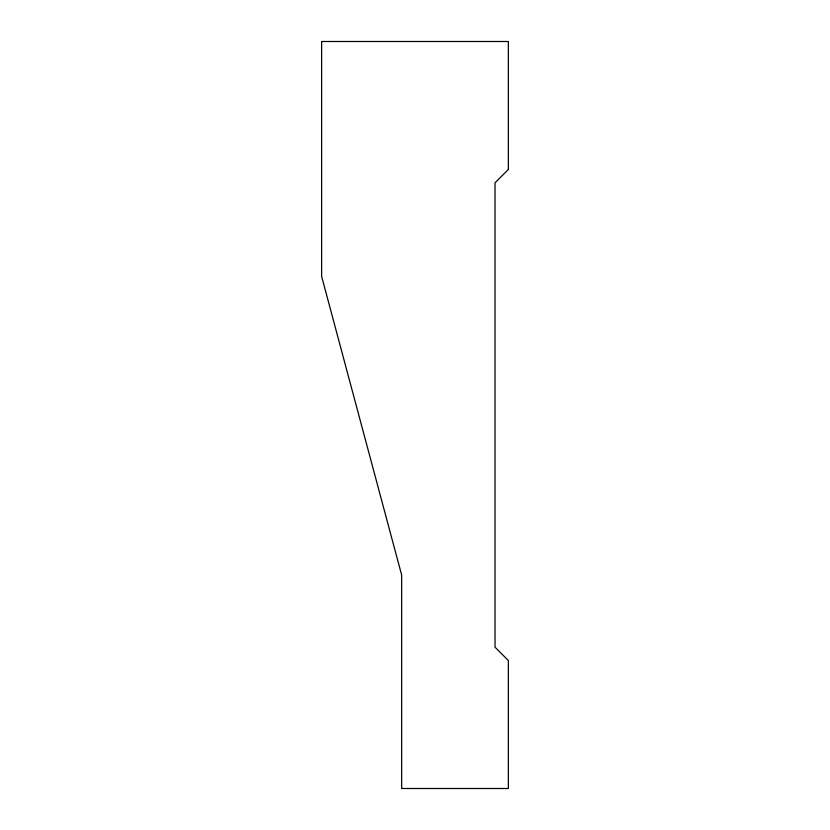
<?xml version="1.0" encoding="UTF-8"?>
<svg xmlns="http://www.w3.org/2000/svg" width="830" height="830" viewBox="0 0 830 830"><rect width="100%" height="100%" fill="white"/><g stroke="black" fill="none" stroke-linecap="round" stroke-linejoin="round"><path stroke-width="1.25" d="M508.375 169.465L495.033 182.808L495.033 647.192L508.375 660.535L508.375 788.5L401.658 788.5L401.658 575.076L321.625 276.369L321.625 41.5L508.375 41.5L508.375 169.465"/></g></svg>
